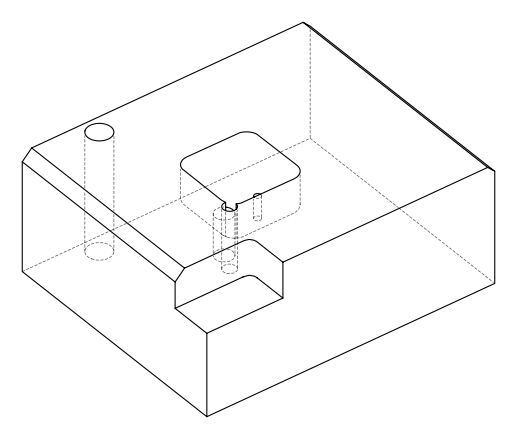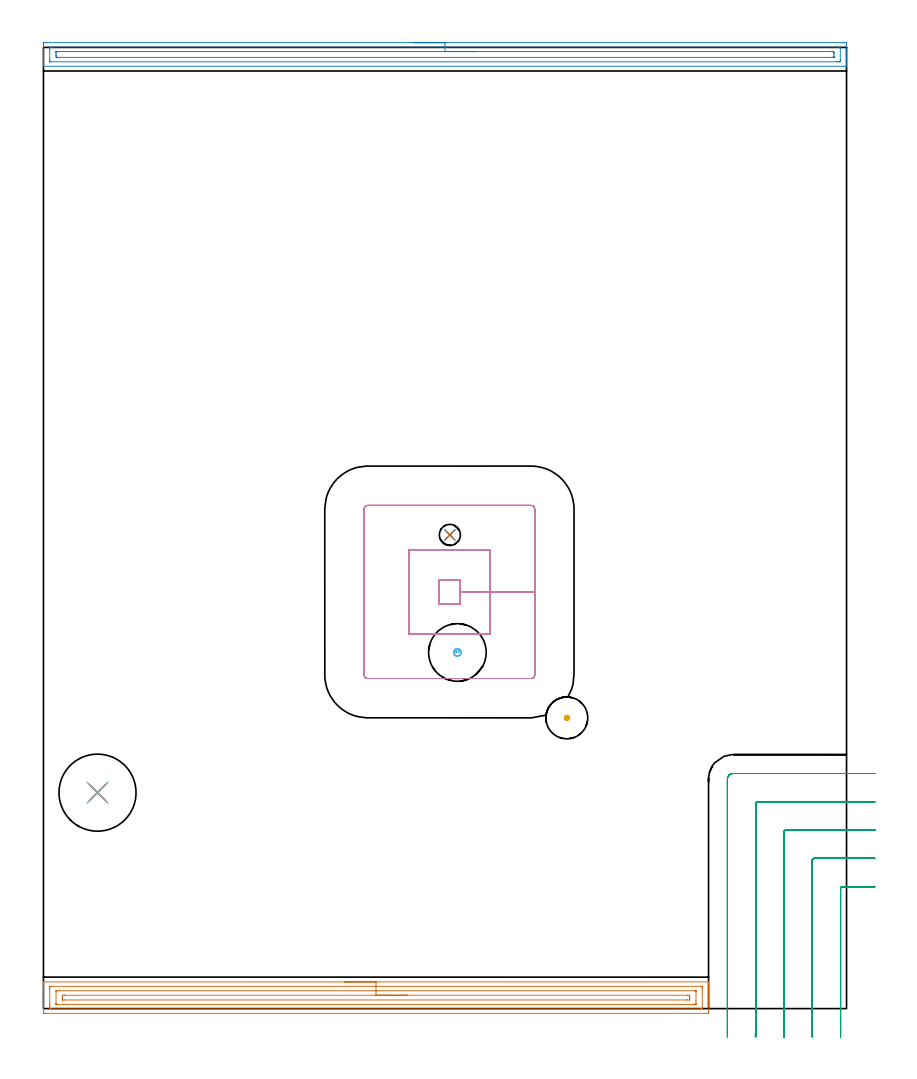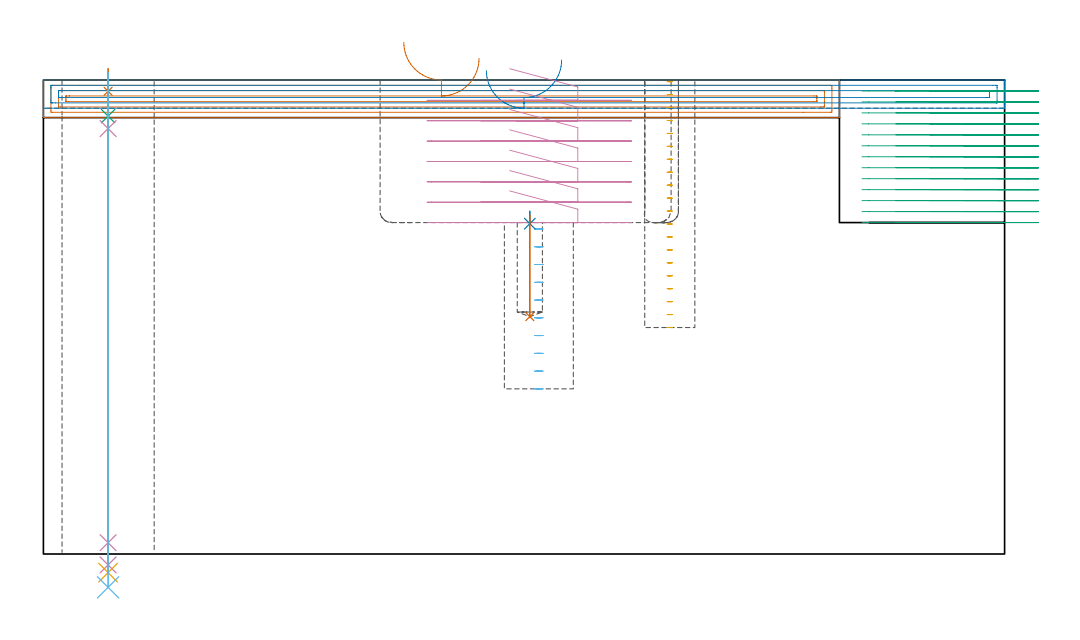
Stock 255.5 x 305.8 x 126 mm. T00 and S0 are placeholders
(PLAN: 13 operations, 10 tool changes, 36.6 min)
(1 AREA_MILL | FG_CHAMFER_SURFACE | UGT0205_001 | 6.99 min | 10875 mm3)
(2 AREA_MILL_1 | FG_CHAMFER_SURFACE_1 | UGT0205_001 | 6.34 min | 7192 mm3)
(3 MILL_CORNER_NOTCH_RECTANGULAR | CORNER_NOTCH_RECTANGULAR | NXT0201_011 | Follow Part, ap 3, ae 75% | 13.91 min | 133659 mm3)
(4 MILL_RECTANGULAR_POCKET | POCKET_RECTANGULAR_STRAIGHT | NXT0201_007 | Follow Part, ap 6.25, ae 75% | 6.45 min | 234005 mm3)
(5 MILL_BLIND_HOLE_FROM_SOLID_MATERIAL | STEP1POCKET | UGT0201_129 | Spiral | 0.54 min | 8553 mm3)
(6 MILL_BLIND_HOLE_FROM_SOLID_MATERIAL_1 | STEP1POCKET_1 | NXT0201_012 | Spiral | 0.45 min | 11641 mm3)
(7 SPOT_DRILL | STEP1HOLE | NXT0321_9005460120000 | 0.05 min | 168 mm3)
(8 SPOT_DRILL_1 | STEP1POCKET_2 | NXT0321_9005460120000 | 0.04 min | 13 mm3)
(9 DRILL_BLIND_HOLE_INTO_CENTER | STEP1HOLE | NXT0301_035 | 0.05 min | 207 mm3)
(10 GUN_DRILL_THROUGH_HOLE | STEP1HOLE | UGT0307_002 | 0.57 min | 3290 mm3)
(11 SPADE_DRILL_TO_ENLARGE_THROUGH_HOLE | STEP1HOLE | UGT0306_006 | 0.53 min | 20068 mm3)
(12 DRILL_TO_ENLARGE_THROUGH_HOLE | STEP1HOLE | UGT0301_058 | 0.55 min | 35618 mm3)
(13 DRILL_BLIND_HOLE_INTO_CENTER_1 | STEP1POCKET_2 | NXT0301_038 | 0.12 min | 850 mm3)
(TOOL UGT0205_001 | Chamfer Mill 20 x 3 x 45 deg. | D20 FL50 Z2)
(TOOL NXT0201_011 | ENDMILL 12mm [2P460-1200-NA 1630] | D12 FL38 Z6)
(TOOL NXT0201_007 | ENDMILL 25mm [R216.25-25050GCK54P 1620] | D25 R3 FL54 Z5)
(TOOL UGT0201_129 | Carbide End Mill 11.9 | D11.9 FL15 Z4)
(TOOL NXT0201_012 | ENDMILL 16mm [2P460-1600-NA 1630] | D16 FL38 Z6)
(TOOL NXT0321_9005460120000 | NC Spot Drill, 142deg, 12mm, Carbide, Uncoated | D12 PA142 FL30 Z2)
(TOOL NXT0301_035 | Carbide Drill 6.4mm [860.1-0640-032A1-MM 2214] | D6.4 PA140 FL53 Z2)
(TOOL UGT0307_002 | Gun Drill 6 mm | D6 PA130 FL24 Z1)
(TOOL UGT0306_006 | Spade Drill 15.5mm | D15.5 PA132 FL10 Z2)
(TOOL UGT0301_058 | Twist Drill 24.5 mm | D24.5 PA118 FL160 Z2)
(TOOL NXT0301_038 | Carbide Drill 6.7mm [860.1-0670-034A1-MM 2214] | D6.7 PA140 FL53 Z2)
(OP 1 AREA_MILL)
G17 G21 G94 G90
T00 M6
G54
G17 G0 G90 X95.8 Y8.5 S1061 M3
G43 Z136. H0
G94 G1 X95.838 Z135.128 F250.
X95.952 Z134.264
X96.141 Z133.412
X96.403 Z132.58
X96.737 Z131.774
X97.14 Z131.
X97.608 Z130.264
X98.14 Z129.572
X98.729 Z128.929
X99.372 Z128.34
X100.064 Z127.808
X100.8 Z127.34
X101.574 Z126.937
X102.38 Z126.603
X103.212 Z126.341
X104.064 Z126.152
X104.928 Z126.038
X105.8 Z126.
X211.452
X211.59 Y8.497 Z125.988
X211.594 Y8.465 Z125.956
X211.6 Y8.132 Z125.631
Y7.644 Z125.143
Y7.056 Z124.551
Y5.873 Z123.369
Y5.278 Z122.772
Y-0.944 Z116.553
X211.598 Y-1.244 Z116.253
X211.59 Y-1.492 Z116.006
X211.342 Y-1.499 Z115.999
X0.593 Y-1.5 Z116.
X0.256 Y-1.497 Z116.002
X0.01 Y-1.491 Z116.006
X0. Y-1.242 Z116.255
Y5.278 Z122.772
Y5.873 Z123.369
Y6.167 Z123.663
Y6.762 Z124.258
Y7.056 Z124.551
Y7.644 Z125.143
Y8.133 Z125.632
X0.006 Y8.465 Z125.956
X0.01 Y8.497 Z125.988
X0.148 Y8.5 Z126.
X105.8
Y7.086 Z124.586
X209.194 Y7.085 Z124.585
X209.224 Y7.084 Z124.584
X209.59 Y7.056 Z124.556
X209.598 Y6.682 Z124.182
X209.6 Y6.167 Z123.667
Y5.791 Z123.291
X209.598 Y0.46 Z117.96
X209.59 Y-0.056 Z117.444
X209.252 Y-0.084 Z117.416
X209.224 Y-0.085 Z117.415
X201.954 Y-0.086 Z117.414
X2.406 Y-0.085 Z117.415
X2.376 Y-0.084 Z117.416
X2.01 Y-0.056 Z117.444
X2.002 Y0.318 Z117.818
X2. Y0.833 Z118.333
Y1.209 Z118.709
Y6.167 Z123.667
X2.002 Y6.54 Z124.04
X2.01 Y7.056 Z124.556
X2.348 Y7.084 Z124.584
X2.376 Y7.085 Z124.585
X9.648 Y7.086 Z124.586
X105.8
Y5.672 Z123.172
X207.046 Y5.671 Z123.171
X207.44 Y5.67 Z123.17
X207.571 Y5.667 Z123.167
X207.586 Y5.665 Z123.165
X207.591 Y5.627 Z123.127
X207.597 Y5.543 Z123.043
X207.599 Y5.437 Z122.937
X207.6 Y5.278 Z122.778
Y2.611 Z120.111
X207.599 Y1.722 Z119.222
X207.598 Y1.565 Z119.065
X207.59 Y1.405 Z118.905
X207.579 Y1.335 Z118.835
X207.539 Y1.333 Z118.833
X207.44 Y1.331 Z118.831
X206.944 Y1.329 Z118.829
X206.549 Y1.328 Z118.828
X4.554 Y1.329 Z118.829
X4.16 Y1.33 Z118.83
X4.029 Y1.333 Z118.833
X4.014 Y1.335 Z118.835
X4.009 Y1.373 Z118.873
X4.003 Y1.457 Z118.957
X4.001 Y1.563 Z119.063
X4. Y1.722 Z119.222
X4.001 Y5.278 Z122.778
X4.002 Y5.435 Z122.935
X4.01 Y5.595 Z123.095
X4.021 Y5.665 Z123.165
X4.061 Y5.667 Z123.167
X4.16 Y5.669 Z123.169
X4.656 Y5.671 Z123.171
X5.051 Y5.672 Z123.172
X105.8
Y4.257 Z121.757
X204.898
X205.545 Y4.252 Z121.752
X205.581 Y4.251 Z121.751
X205.59 Y4.246 Z121.746
X205.593 Y4.225 Z121.725
X205.597 Y4.13 Z121.63
X205.599 Y3.939 Z121.439
X205.6 Y3.557 Z121.057
X205.599 Y3.084 Z120.584
X205.597 Y2.876 Z120.376
X205.592 Y2.773 Z120.273
X205.59 Y2.752 Z120.252
X205.574 Y2.749 Z120.249
X205.522 Y2.746 Z120.246
X204.766 Y2.743 Z120.243
X204.634
X6.702
X6.055 Y2.748 Z120.248
X6.019 Y2.749 Z120.249
X6.01 Y2.754 Z120.254
X6.007 Y2.775 Z120.275
X6.003 Y2.87 Z120.37
X6.001 Y3.061 Z120.561
X6. Y3.443 Z120.943
X6.001 Y3.916 Z121.416
X6.003 Y4.124 Z121.624
X6.008 Y4.227 Z121.727
X6.01 Y4.248 Z121.748
X6.026 Y4.251 Z121.751
X6.078 Y4.254 Z121.754
X6.834 Y4.257 Z121.757
X6.966
X105.8
X106.672 Z121.795
X107.536 Z121.909
X108.388 Z122.098
X109.22 Z122.36
X110.026 Z122.694
X110.8 Z123.097
X111.536 Z123.566
X112.228 Z124.097
X112.871 Z124.686
X113.46 Z125.329
X113.992 Z126.022
X114.46 Z126.757
X114.863 Z127.531
X115.197 Z128.337
X115.459 Z129.169
X115.648 Z130.021
X115.762 Z130.886
X115.8 Z131.757
G0 Z136.
M5
M2
(OP 2 AREA_MILL_1)
G17 G21 G94 G90
T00 M6
G54
G17 G0 G90 X117.75 Y307.3 S1061 M3
G43 Z136. H0
Z128.5
G94 G1 X117.788 Z127.629 F250.
X117.902 Z126.764
X118.091 Z125.912
X118.353 Z125.08
X118.687 Z124.274
X119.09 Z123.5
X119.558 Z122.764
X120.09 Z122.072
X120.679 Z121.429
X121.322 Z120.84
X122.014 Z120.309
X122.75 Z119.84
X123.524 Z119.437
X124.33 Z119.103
X125.162 Z118.841
X126.014 Z118.652
X126.878 Z118.538
X127.75 Z118.5
X254.276
X254.897 Y307.297 Z118.503
X255.493 Y307.291 Z118.506
X255.497 Y307.278 Z118.519
X255.5 Y306.678 Z119.119
Y303.103 Z122.691
Y302.523 Z123.274
Y302.21 Z123.587
Y301.63 Z124.167
Y301.316 Z124.479
Y300.688 Z125.111
Y300.237 Z125.563
X255.493 Y299.859 Z125.933
X255.49 Y299.803 Z125.988
X255.343 Y299.8 Z126.
X0.157
X0.01 Y299.803 Z125.988
X0.007 Y299.859 Z125.933
X0. Y300.237 Z125.562
Y300.688 Z125.111
Y301.316 Z124.479
Y302.523 Z123.274
Y303.103 Z122.691
X0.001 Y306.678 Z119.119
X0.003 Y307.278 Z118.519
X0.007 Y307.291 Z118.506
X0.603 Y307.3 Z118.5
X127.75
Y305.886 Z119.914
X253.214 Y305.885 Z119.915
X253.417 Y305.883 Z119.917
X253.474 Y305.88 Z119.92
X253.492 Y305.877 Z119.923
X253.494 Y305.872 Z119.928
X253.498 Y305.839 Z119.961
X253.499 Y305.784 Z120.016
X253.5 Y305.396 Z120.404
X253.499 Y301.823 Z123.977
X253.492 Y301.316 Z124.484
X253.49 Y301.226 Z124.574
X253.315 Y301.219 Z124.581
X253.213 Y301.216 Z124.584
X253.113 Y301.215 Z124.585
X252.322 Y301.214 Z124.586
X2.286 Y301.215 Z124.585
X2.083 Y301.217 Z124.583
X2.026 Y301.22 Z124.58
X2.008 Y301.223 Z124.577
X2.006 Y301.227 Z124.573
X2.002 Y301.26 Z124.54
X2.001 Y301.316 Z124.484
X2. Y301.704 Z124.096
X2.001 Y305.277 Z120.523
X2.008 Y305.784 Z120.016
X2.01 Y305.874 Z119.926
X2.185 Y305.881 Z119.919
X2.287 Y305.884 Z119.916
X2.387 Y305.885 Z119.915
X3.178 Y305.886 Z119.914
X127.75
Y304.472 Z121.328
X250.436 Y304.471 Z121.329
X250.855
X251.328 Y304.467 Z121.333
X251.476 Y304.465 Z121.335
X251.491 Y304.169 Z121.631
X251.497 Y303.997 Z121.803
X251.5 Y303.825 Z121.975
Y303.103 Z122.697
Y302.931 Z122.869
X251.496 Y302.759 Z123.041
X251.49 Y302.646 Z123.154
X251.484 Y302.634 Z123.166
X251.475 Y302.632 Z123.168
X251.447 Y302.63 Z123.17
X251.328 Y302.629 Z123.171
X250.91 Y302.628 Z123.172
X5.064 Y302.629 Z123.171
X4.645
X4.172 Y302.633 Z123.167
X4.023 Y302.635 Z123.165
X4.008 Y302.931 Z122.869
X4.003 Y303.103 Z122.697
X4. Y303.275 Z122.525
Y303.997 Z121.803
Y304.169 Z121.631
X4.004 Y304.341 Z121.459
X4.01 Y304.454 Z121.346
X4.016 Y304.466 Z121.334
X4.025 Y304.468 Z121.332
X4.053 Y304.47 Z121.33
X4.172 Y304.471 Z121.329
X4.59
X127.75 Y304.472 Z121.328
X128.622 Z121.367
X129.486 Z121.48
X130.338 Z121.669
X131.17 Z121.932
X131.976 Z122.265
X132.75 Z122.668
X133.486 Z123.137
X134.178 Z123.668
X134.821 Z124.257
X135.41 Z124.901
X135.942 Z125.593
X136.41 Z126.328
X136.813 Z127.102
X137.147 Z127.908
X137.409 Z128.74
X137.598 Z129.592
X137.712 Z130.457
X137.75 Z131.328
G0 Z136.
M5
M2
(OP 3 MILL_CORNER_NOTCH_RECTANGULAR)
G17 G21 G94 G90
T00 M6
G54
G17 G0 G90 X264.5 Y38.8 S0 M3
G43 Z136. H1
Z123.085
G94 G1 X261.5 F250.
X254.196 F500.
G3 X253.6 Y38.204 R0.6
G1 Y-5.475
G2 X253.596 Y-6. R36.
G1 X253.552 Y-9. F250.
G0 Z136.
X264.5 Y47.8
Z123.085
G1 X261.5
X245.196 F500.
G3 X244.6 Y47.204 R0.6
G1 Y-5.475
G2 X244.595 Y-6. R27.
G1 X244.537 Y-8.999 F250.
G0 Z136.
X264.5 Y56.8
Z123.085
G1 X261.5
X236.197 F500.
G3 X235.6 Y56.203 R0.6
G1 Y-5.475
G2 X235.592 Y-6. R18.
G1 X235.505 Y-8.999 F250.
G0 Z136.
X264.5 Y65.8
Z123.085
G1 X261.5
X227.197 F500.
G3 X226.6 Y65.203 R0.6
G1 Y-5.475
G2 X226.585 Y-6. R9.
G1 X226.41 Y-8.995 F250.
G0 Z136.
X264.5 Y74.8
Z123.085
G1 X261.5
X219.4 F500.
G3 X217.6 Y73. R1.8
G1 Y-5.475
Y-8.475 F250.
G0 Z136.
X264.5 Y38.8
Z120.169
G1 X261.5
X254.196 F500.
G3 X253.6 Y38.204 R0.6
G1 Y-6.
Y-9. F250.
G0 Z136.
X264.5 Y47.8
Z120.169
G1 X261.5
X245.196 F500.
G3 X244.6 Y47.204 R0.6
G1 Y-6.
Y-9. F250.
G0 Z136.
X264.5 Y56.8
Z120.169
G1 X261.5
X236.197 F500.
G3 X235.6 Y56.203 R0.6
G1 Y-6.
Y-9. F250.
G0 Z136.
X264.5 Y65.8
Z120.169
G1 X261.5
X227.197 F500.
G3 X226.6 Y65.203 R0.6
G1 Y-6.
Y-9. F250.
G0 Z136.
X264.5 Y74.8
Z120.169
G1 X261.5
X219.4 F500.
G3 X217.6 Y73. R1.8
G1 Y-6.
Y-9. F250.
G0 Z136.
X264.5 Y38.8
Z117.254
G1 X261.5
X254.196 F500.
G3 X253.6 Y38.204 R0.6
G1 Y-6.
Y-9. F250.
G0 Z136.
X264.5 Y47.8
Z117.254
G1 X261.5
X245.196 F500.
G3 X244.6 Y47.204 R0.6
G1 Y-6.
Y-9. F250.
G0 Z136.
X264.5 Y56.8
Z117.254
G1 X261.5
X236.197 F500.
G3 X235.6 Y56.203 R0.6
G1 Y-6.
Y-9. F250.
G0 Z136.
X264.5 Y65.8
Z117.254
G1 X261.5
X227.197 F500.
G3 X226.6 Y65.203 R0.6
G1 Y-6.
Y-9. F250.
G0 Z136.
X264.5 Y74.8
Z117.254
G1 X261.5
X219.4 F500.
G3 X217.6 Y73. R1.8
G1 Y-6.
Y-9. F250.
G0 Z136.
X264.5 Y38.8
Z114.338
G1 X261.5
X254.196 F500.
G3 X253.6 Y38.204 R0.6
G1 Y-6.
Y-9. F250.
G0 Z136.
X264.5 Y47.8
Z114.338
G1 X261.5
X245.196 F500.
G3 X244.6 Y47.204 R0.6
G1 Y-6.
Y-9. F250.
G0 Z136.
X264.5 Y56.8
Z114.338
G1 X261.5
X236.197 F500.
G3 X235.6 Y56.203 R0.6
G1 Y-6.
Y-9. F250.
G0 Z136.
X264.5 Y65.8
Z114.338
G1 X261.5
X227.197 F500.
G3 X226.6 Y65.203 R0.6
G1 Y-6.
Y-9. F250.
G0 Z136.
X264.5 Y74.8
Z114.338
G1 X261.5
X219.4 F500.
G3 X217.6 Y73. R1.8
G1 Y-6.
Y-9. F250.
G0 Z136.
X264.5 Y38.8
Z111.423
G1 X261.5
X254.196 F500.
G3 X253.6 Y38.204 R0.6
G1 Y-6.
Y-9. F250.
G0 Z136.
X264.5 Y47.8
Z111.423
G1 X261.5
X245.196 F500.
G3 X244.6 Y47.204 R0.6
G1 Y-6.
Y-9. F250.
G0 Z136.
X264.5 Y56.8
Z111.423
G1 X261.5
X236.197 F500.
G3 X235.6 Y56.203 R0.6
G1 Y-6.
Y-9. F250.
G0 Z136.
X264.5 Y65.8
Z111.423
G1 X261.5
X227.197 F500.
G3 X226.6 Y65.203 R0.6
G1 Y-6.
Y-9. F250.
G0 Z136.
X264.5 Y74.8
Z111.423
G1 X261.5
X219.4 F500.
G3 X217.6 Y73. R1.8
G1 Y-6.
Y-9. F250.
G0 Z136.
X264.5 Y38.8
Z108.508
G1 X261.5
X254.196 F500.
G3 X253.6 Y38.204 R0.6
G1 Y-6.
Y-9. F250.
G0 Z136.
X264.5 Y47.8
Z108.508
G1 X261.5
X245.196 F500.
G3 X244.6 Y47.204 R0.6
G1 Y-6.
Y-9. F250.
G0 Z136.
X264.5 Y56.8
Z108.508
G1 X261.5
X236.197 F500.
G3 X235.6 Y56.203 R0.6
G1 Y-6.
Y-9. F250.
G0 Z136.
X264.5 Y65.8
Z108.508
G1 X261.5
X227.197 F500.
G3 X226.6 Y65.203 R0.6
G1 Y-6.
Y-9. F250.
G0 Z136.
X264.5 Y74.8
Z108.508
G1 X261.5
X219.4 F500.
G3 X217.6 Y73. R1.8
G1 Y-6.
Y-9. F250.
G0 Z136.
X264.5 Y38.8
Z105.592
G1 X261.5
X254.196 F500.
G3 X253.6 Y38.204 R0.6
G1 Y-6.
Y-9. F250.
G0 Z136.
X264.5 Y47.8
Z105.592
G1 X261.5
X245.196 F500.
G3 X244.6 Y47.204 R0.6
G1 Y-6.
Y-9. F250.
G0 Z136.
X264.5 Y56.8
Z105.592
G1 X261.5
X236.197 F500.
G3 X235.6 Y56.203 R0.6
G1 Y-6.
Y-9. F250.
G0 Z136.
X264.5 Y65.8
Z105.592
G1 X261.5
X227.197 F500.
G3 X226.6 Y65.203 R0.6
G1 Y-6.
Y-9. F250.
G0 Z136.
X264.5 Y74.8
Z105.592
G1 X261.5
X219.4 F500.
G3 X217.6 Y73. R1.8
G1 Y-6.
Y-9. F250.
G0 Z136.
X264.5 Y38.8
Z102.677
G1 X261.5
X254.196 F500.
G3 X253.6 Y38.204 R0.6
G1 Y-6.
Y-9. F250.
G0 Z136.
X264.5 Y47.8
Z102.677
G1 X261.5
X245.196 F500.
G3 X244.6 Y47.204 R0.6
G1 Y-6.
Y-9. F250.
G0 Z136.
X264.5 Y56.8
Z102.677
G1 X261.5
X236.197 F500.
G3 X235.6 Y56.203 R0.6
G1 Y-6.
Y-9. F250.
G0 Z136.
X264.5 Y65.8
Z102.677
G1 X261.5
X227.197 F500.
G3 X226.6 Y65.203 R0.6
G1 Y-6.
Y-9. F250.
G0 Z136.
X264.5 Y74.8
Z102.677
G1 X261.5
X219.4 F500.
G3 X217.6 Y73. R1.8
G1 Y-6.
Y-9. F250.
G0 Z136.
X264.5 Y38.8
Z99.762
G1 X261.5
X254.196 F500.
G3 X253.6 Y38.204 R0.6
G1 Y-6.
Y-9. F250.
G0 Z136.
X264.5 Y47.8
Z99.762
G1 X261.5
X245.196 F500.
G3 X244.6 Y47.204 R0.6
G1 Y-6.
Y-9. F250.
G0 Z136.
X264.5 Y56.8
Z99.762
G1 X261.5
X236.197 F500.
G3 X235.6 Y56.203 R0.6
G1 Y-6.
Y-9. F250.
G0 Z136.
X264.5 Y65.8
Z99.762
G1 X261.5
X227.197 F500.
G3 X226.6 Y65.203 R0.6
G1 Y-6.
Y-9. F250.
G0 Z136.
X264.5 Y74.8
Z99.762
G1 X261.5
X219.4 F500.
G3 X217.6 Y73. R1.8
G1 Y-6.
Y-9. F250.
G0 Z136.
X264.5 Y38.8
Z96.846
G1 X261.5
X254.196 F500.
G3 X253.6 Y38.204 R0.6
G1 Y-6.
Y-9. F250.
G0 Z136.
X264.5 Y47.8
Z96.846
G1 X261.5
X245.196 F500.
G3 X244.6 Y47.204 R0.6
G1 Y-6.
Y-9. F250.
G0 Z136.
X264.5 Y56.8
Z96.846
G1 X261.5
X236.197 F500.
G3 X235.6 Y56.203 R0.6
G1 Y-6.
Y-9. F250.
G0 Z136.
X264.5 Y65.8
Z96.846
G1 X261.5
X227.197 F500.
G3 X226.6 Y65.203 R0.6
G1 Y-6.
Y-9. F250.
G0 Z136.
X264.5 Y74.8
Z96.846
G1 X261.5
X219.4 F500.
G3 X217.6 Y73. R1.8
G1 Y-6.
Y-9. F250.
G0 Z136.
X264.5 Y38.8
Z93.931
G1 X261.5
X254.196 F500.
G3 X253.6 Y38.204 R0.6
G1 Y-6.
Y-9. F250.
G0 Z136.
X264.5 Y47.8
Z93.931
G1 X261.5
X245.196 F500.
G3 X244.6 Y47.204 R0.6
G1 Y-6.
Y-9. F250.
G0 Z136.
X264.5 Y56.8
Z93.931
G1 X261.5
X236.197 F500.
G3 X235.6 Y56.203 R0.6
G1 Y-6.
Y-9. F250.
G0 Z136.
X264.5 Y65.8
Z93.931
G1 X261.5
X227.197 F500.
G3 X226.6 Y65.203 R0.6
G1 Y-6.
Y-9. F250.
G0 Z136.
X264.5 Y74.8
Z93.931
G1 X261.5
X219.4 F500.
G3 X217.6 Y73. R1.8
G1 Y-6.
Y-9. F250.
G0 Z136.
X264.5 Y38.8
Z91.015
G1 X261.5
X254.196 F500.
G3 X253.6 Y38.204 R0.6
G1 Y-6.
Y-9. F250.
G0 Z136.
X264.5 Y47.8
Z91.015
G1 X261.5
X245.196 F500.
G3 X244.6 Y47.204 R0.6
G1 Y-6.
Y-9. F250.
G0 Z136.
X264.5 Y56.8
Z91.015
G1 X261.5
X236.197 F500.
G3 X235.6 Y56.203 R0.6
G1 Y-6.
Y-9. F250.
G0 Z136.
X264.5 Y65.8
Z91.015
G1 X261.5
X227.197 F500.
G3 X226.6 Y65.203 R0.6
G1 Y-6.
Y-9. F250.
G0 Z136.
X264.5 Y74.8
Z91.015
G1 X261.5
X219.4 F500.
G3 X217.6 Y73. R1.8
G1 Y-6.
Y-9. F250.
G0 Z136.
X264.5 Y38.8
Z88.1
G1 X261.5
X254.196 F500.
G3 X253.6 Y38.204 R0.6
G1 Y-6.
Y-9. F250.
G0 Z136.
X264.5 Y47.8
Z88.1
G1 X261.5
X245.196 F500.
G3 X244.6 Y47.204 R0.6
G1 Y-6.
Y-9. F250.
G0 Z136.
X264.5 Y56.8
Z88.1
G1 X261.5
X236.197 F500.
G3 X235.6 Y56.203 R0.6
G1 Y-6.
Y-9. F250.
G0 Z136.
X264.5 Y65.8
Z88.1
G1 X261.5
X227.197 F500.
G3 X226.6 Y65.203 R0.6
G1 Y-6.
Y-9. F250.
G0 Z136.
X264.5 Y74.8
Z88.1
G1 X261.5
X219.4 F500.
G3 X217.6 Y73. R1.8
G1 Y-6.
Y-9. F250.
G0 Z136.
M5
M2
(OP 4 MILL_RECTANGULAR_POCKET)
G17 G21 G94 G90
T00 M6
G54
G17 G0 G90 X123.948 Y119.25 S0 M3
G43 Z136. H1
Z129.
G94 G1 X142.05 Z124.149 F250.
Y132.55 Z120.586
X132.55
Y136.35 F500.
X125.75
Y128.75
X132.55
Y132.55
X142.05
Y145.85
X116.25
Y119.25
X142.05
Y132.55
X156.3
Y158.9
G3 X155.1 Y160.1 R1.2
G1 X103.2
G3 X102. Y158.9 R1.2
G1 Y106.2
G3 X103.2 Y105. R1.2
G1 X155.1
G3 X155.521 Y105.076 R1.2
G1 X155.913 Y105.223
X156.128 Y105.582
G3 X156.3 Y106.2 R1.2
G1 Y132.55
Y133.55
G0 X123.948 Y119.25 Z123.586
G1 X142.05 Z118.735 F250.
Y132.55 Z115.171
X132.55
Y136.35 F500.
X125.75
Y128.75
X132.55
Y132.55
X142.05
Y145.85
X116.25
Y119.25
X142.05
Y132.55
X156.3
Y158.9
G3 X155.1 Y160.1 R1.2
G1 X103.2
G3 X102. Y158.9 R1.2
G1 Y106.2
G3 X103.2 Y105. R1.2
G1 X155.1
G3 X155.521 Y105.076 R1.2
G1 X155.913 Y105.223
X156.128 Y105.582
G3 X156.3 Y106.2 R1.2
G1 Y132.55
Y133.55
G0 X123.948 Y119.25 Z118.171
G1 X142.05 Z113.321 F250.
Y132.55 Z109.757
X132.55
Y136.35 F500.
X125.75
Y128.75
X132.55
Y132.55
X142.05
Y145.85
X116.25
Y119.25
X142.05
Y132.55
X156.3
Y158.9
G3 X155.1 Y160.1 R1.2
G1 X103.2
G3 X102. Y158.9 R1.2
G1 Y106.2
G3 X103.2 Y105. R1.2
G1 X155.1
G3 X155.521 Y105.076 R1.2
G1 X155.913 Y105.223
X156.128 Y105.582
G3 X156.3 Y106.2 R1.2
G1 Y132.55
Y133.55
G0 X123.948 Y119.25 Z112.757
G1 X142.05 Z107.907 F250.
Y132.55 Z104.343
X132.55
Y136.35 F500.
X125.75
Y128.75
X132.55
Y132.55
X142.05
Y145.85
X116.25
Y119.25
X142.05
Y132.55
X156.3
Y158.9
G3 X155.1 Y160.1 R1.2
G1 X103.2
G3 X102. Y158.9 R1.2
G1 Y106.2
G3 X103.2 Y105. R1.2
G1 X155.1
G3 X155.521 Y105.076 R1.2
G1 X155.913 Y105.223
X156.128 Y105.582
G3 X156.3 Y106.2 R1.2
G1 Y132.55
Y133.55
G0 X123.948 Y119.25 Z107.343
G1 X142.05 Z102.492 F250.
Y132.55 Z98.929
X132.55
Y136.35 F500.
X125.75
Y128.75
X132.55
Y132.55
X142.05
Y145.85
X116.25
Y119.25
X142.05
Y132.55
X156.3
Y158.9
G3 X155.1 Y160.1 R1.2
G1 X103.2
G3 X102. Y158.9 R1.2
G1 Y106.2
G3 X103.2 Y105. R1.2
G1 X155.1
G3 X155.521 Y105.076 R1.2
G1 X155.913 Y105.223
X156.128 Y105.582
G3 X156.3 Y106.2 R1.2
G1 Y132.55
Y133.55
G0 X123.948 Y119.25 Z101.929
G1 X142.05 Z97.078 F250.
Y132.55 Z93.514
X132.55
Y136.35 F500.
X125.75
Y128.75
X132.55
Y132.55
X142.05
Y145.85
X116.25
Y119.25
X142.05
Y132.55
X156.3
Y158.9
G3 X155.1 Y160.1 R1.2
G1 X103.2
G3 X102. Y158.9 R1.2
G1 Y106.2
G3 X103.2 Y105. R1.2
G1 X155.1
G3 X155.521 Y105.076 R1.2
G1 X155.913 Y105.223
X156.128 Y105.582
G3 X156.3 Y106.2 R1.2
G1 Y132.55
Y133.55
G0 X123.948 Y119.25 Z96.514
G1 X142.05 Z91.664 F250.
Y132.55 Z88.1
X132.55
Y136.35 F500.
X125.75
Y128.75
X132.55
Y132.55
X142.05
Y145.85
X116.25
Y119.25
X142.05
Y132.55
X156.3
Y158.9
G3 X155.1 Y160.1 R1.2
G1 X103.2
G3 X102. Y158.9 R1.2
G1 Y106.2
G3 X103.2 Y105. R1.2
G1 X155.1
G3 X155.521 Y105.076 R1.2
G1 X155.913 Y105.223
X156.128 Y105.582
G3 X156.3 Y106.2 R1.2
G1 Y132.55
Y133.55
G0 Z136.
M5
M2
(OP 5 MILL_BLIND_HOLE_FROM_SOLID_MATERIAL)
G17 G21 G94 G90
T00 M6
G54
G17 G0 G90 X166.5 Y92.5 S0 M3
G43 Z136. H0
Z125.56
G94 G3 X166.85 Y92.85 R0.35 F250.
X166.5 Y93.2 R0.35
X165.8 Y92.5 R0.7
X166.5 Y93.2 R-0.7
X166.15 Y92.85 R0.35
X166.5 Y92.5 R0.35
G0 Z122.12
G3 X166.85 Y92.85 R0.35
X166.5 Y93.2 R0.35
X165.8 Y92.5 R0.7
X166.5 Y93.2 R-0.7
X166.15 Y92.85 R0.35
X166.5 Y92.5 R0.35
G0 Z118.68
G3 X166.85 Y92.85 R0.35
X166.5 Y93.2 R0.35
X165.8 Y92.5 R0.7
X166.5 Y93.2 R-0.7
X166.15 Y92.85 R0.35
X166.5 Y92.5 R0.35
G0 Z115.24
G3 X166.85 Y92.85 R0.35
X166.5 Y93.2 R0.35
X165.8 Y92.5 R0.7
X166.5 Y93.2 R-0.7
X166.15 Y92.85 R0.35
X166.5 Y92.5 R0.35
G0 Z111.8
G3 X166.85 Y92.85 R0.35
X166.5 Y93.2 R0.35
X165.8 Y92.5 R0.7
X166.5 Y93.2 R-0.7
X166.15 Y92.85 R0.35
X166.5 Y92.5 R0.35
G0 Z108.36
G3 X166.85 Y92.85 R0.35
X166.5 Y93.2 R0.35
X165.8 Y92.5 R0.7
X166.5 Y93.2 R-0.7
X166.15 Y92.85 R0.35
X166.5 Y92.5 R0.35
G0 Z104.92
G3 X166.85 Y92.85 R0.35
X166.5 Y93.2 R0.35
X165.8 Y92.5 R0.7
X166.5 Y93.2 R-0.7
X166.15 Y92.85 R0.35
X166.5 Y92.5 R0.35
G0 Z101.48
G3 X166.85 Y92.85 R0.35
X166.5 Y93.2 R0.35
X165.8 Y92.5 R0.7
X166.5 Y93.2 R-0.7
X166.15 Y92.85 R0.35
X166.5 Y92.5 R0.35
G0 Z98.04
G3 X166.85 Y92.85 R0.35
X166.5 Y93.2 R0.35
X165.8 Y92.5 R0.7
X166.5 Y93.2 R-0.7
X166.15 Y92.85 R0.35
X166.5 Y92.5 R0.35
G0 Z94.6
G3 X166.85 Y92.85 R0.35
X166.5 Y93.2 R0.35
X165.8 Y92.5 R0.7
X166.5 Y93.2 R-0.7
X166.15 Y92.85 R0.35
X166.5 Y92.5 R0.35
G0 Z91.16
G3 X166.85 Y92.85 R0.35
X166.5 Y93.2 R0.35
X165.8 Y92.5 R0.7
X166.5 Y93.2 R-0.7
X166.15 Y92.85 R0.35
X166.5 Y92.5 R0.35
G0 Z87.72
G3 X166.85 Y92.85 R0.35
X166.5 Y93.2 R0.35
X165.8 Y92.5 R0.7
X166.5 Y93.2 R-0.7
X166.15 Y92.85 R0.35
X166.5 Y92.5 R0.35
G0 Z84.28
G3 X166.85 Y92.85 R0.35
X166.5 Y93.2 R0.35
X165.8 Y92.5 R0.7
X166.5 Y93.2 R-0.7
X166.15 Y92.85 R0.35
X166.5 Y92.5 R0.35
G0 Z80.84
G3 X166.85 Y92.85 R0.35
X166.5 Y93.2 R0.35
X165.8 Y92.5 R0.7
X166.5 Y93.2 R-0.7
X166.15 Y92.85 R0.35
X166.5 Y92.5 R0.35
G0 Z77.4
G3 X166.85 Y92.85 R0.35
X166.5 Y93.2 R0.35
X165.8 Y92.5 R0.7
X166.5 Y93.2 R-0.7
X166.15 Y92.85 R0.35
X166.5 Y92.5 R0.35
G0 Z73.96
G3 X166.85 Y92.85 R0.35
X166.5 Y93.2 R0.35
X165.8 Y92.5 R0.7
X166.5 Y93.2 R-0.7
X166.15 Y92.85 R0.35
X166.5 Y92.5 R0.35
G0 Z70.52
G3 X166.85 Y92.85 R0.35
X166.5 Y93.2 R0.35
X165.8 Y92.5 R0.7
X166.5 Y93.2 R-0.7
X166.15 Y92.85 R0.35
X166.5 Y92.5 R0.35
G0 Z67.08
G3 X166.85 Y92.85 R0.35
X166.5 Y93.2 R0.35
X165.8 Y92.5 R0.7
X166.5 Y93.2 R-0.7
X166.15 Y92.85 R0.35
X166.5 Y92.5 R0.35
G0 Z63.64
G3 X166.85 Y92.85 R0.35
X166.5 Y93.2 R0.35
X165.8 Y92.5 R0.7
X166.5 Y93.2 R-0.7
X166.15 Y92.85 R0.35
X166.5 Y92.5 R0.35
G0 Z60.2
G3 X166.85 Y92.85 R0.35
X166.5 Y93.2 R0.35
X165.8 Y92.5 R0.7
X166.5 Y93.2 R-0.7
X166.15 Y92.85 R0.35
X166.5 Y92.5 R0.35
G0 Z136.
M5
M2
(OP 6 MILL_BLIND_HOLE_FROM_SOLID_MATERIAL_1)
G17 G21 G94 G90
T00 M6
G54
G17 G0 G90 X131.7 Y113.3 S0 M3
G43 Z136. H1
Z86.38
G94 G3 X132.275 Y113.875 R0.575 F250.
X131.7 Y114.45 R0.575
X130.55 Y113.3 R1.15
X131.7 Y114.45 R-1.15
X131.125 Y113.875 R0.575
X131.7 Y113.3 R0.575
G0 Z81.66
G3 X132.275 Y113.875 R0.575
X131.7 Y114.45 R0.575
X130.55 Y113.3 R1.15
X131.7 Y114.45 R-1.15
X131.125 Y113.875 R0.575
X131.7 Y113.3 R0.575
G0 Z76.94
G3 X132.275 Y113.875 R0.575
X131.7 Y114.45 R0.575
X130.55 Y113.3 R1.15
X131.7 Y114.45 R-1.15
X131.125 Y113.875 R0.575
X131.7 Y113.3 R0.575
G0 Z72.22
G3 X132.275 Y113.875 R0.575
X131.7 Y114.45 R0.575
X130.55 Y113.3 R1.15
X131.7 Y114.45 R-1.15
X131.125 Y113.875 R0.575
X131.7 Y113.3 R0.575
G0 Z67.5
G3 X132.275 Y113.875 R0.575
X131.7 Y114.45 R0.575
X130.55 Y113.3 R1.15
X131.7 Y114.45 R-1.15
X131.125 Y113.875 R0.575
X131.7 Y113.3 R0.575
G0 Z62.78
G3 X132.275 Y113.875 R0.575
X131.7 Y114.45 R0.575
X130.55 Y113.3 R1.15
X131.7 Y114.45 R-1.15
X131.125 Y113.875 R0.575
X131.7 Y113.3 R0.575
G0 Z58.06
G3 X132.275 Y113.875 R0.575
X131.7 Y114.45 R0.575
X130.55 Y113.3 R1.15
X131.7 Y114.45 R-1.15
X131.125 Y113.875 R0.575
X131.7 Y113.3 R0.575
G0 Z53.34
G3 X132.275 Y113.875 R0.575
X131.7 Y114.45 R0.575
X130.55 Y113.3 R1.15
X131.7 Y114.45 R-1.15
X131.125 Y113.875 R0.575
X131.7 Y113.3 R0.575
G0 Z48.62
G3 X132.275 Y113.875 R0.575
X131.7 Y114.45 R0.575
X130.55 Y113.3 R1.15
X131.7 Y114.45 R-1.15
X131.125 Y113.875 R0.575
X131.7 Y113.3 R0.575
G0 Z43.9
G3 X132.275 Y113.875 R0.575
X131.7 Y114.45 R0.575
X130.55 Y113.3 R1.15
X131.7 Y114.45 R-1.15
X131.125 Y113.875 R0.575
X131.7 Y113.3 R0.575
G0 Z136.
M5
M2
(OP 7 SPOT_DRILL)
G17 G21 G94 G90
T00 M6
G54
G17 G0 G90 X17.2 Y68.7 S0 M3
G43 Z136. H0
G94 G81 G98 Z123. F250. R129.
G80
M5
M2
(OP 8 SPOT_DRILL_1)
G17 G21 G94 G90
T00 M6
G54
G17 G0 G90 X129.3 Y150.7 S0 M3
G43 Z136. H0
G94 G81 G98 Z87.812 F250. R91.1
G80
M5
M2
(OP 9 DRILL_BLIND_HOLE_INTO_CENTER)
G17 G21 G94 G90
T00 M6
G54
G17 G0 G90 X17.2 Y68.7 S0 M3
G43 Z136. H1
G94 G81 G98 Z116.4 F250. R128.
G80
M5
M2
(OP 10 GUN_DRILL_THROUGH_HOLE)
G17 G21 G94 G90
T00 M6
G54
G17 G0 G90 X17.2 Y68.7 M8
G43 Z136. H0
Z123.372
S716 M3
G94 G1 Z113.093 F125. M26
G4 X.084
Z3. F250.
G4 X.084
Z-2.899 F125.
G4 X.084
M5
M9
G0 Z123.372
Z136.
M2
(OP 11 SPADE_DRILL_TO_ENLARGE_THROUGH_HOLE)
G17 G21 G94 G90
T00 M6
G54
G17 G0 G90 X17.2 Y68.7 S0 M3
G43 Z136. H0
G94 G73 G98 Z-4.951 F250. Q14.55 R128.
G80
M5
M2
(OP 12 DRILL_TO_ENLARGE_THROUGH_HOLE)
G17 G21 G94 G90
T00 M6
G54
G17 G0 G90 X17.2 Y68.7 S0 M3
G43 Z136. H0
G94 G73 G98 Z-8.861 F250. Q22.477 R128.
G80
M5
M2
(OP 13 DRILL_BLIND_HOLE_INTO_CENTER_1)
G17 G21 G94 G90
T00 M6
G54
G17 G0 G90 X129.3 Y150.7 S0 M3
G43 Z136. H1
G94 G81 G98 Z63.1 F250. R90.1
G80
M5
M2
